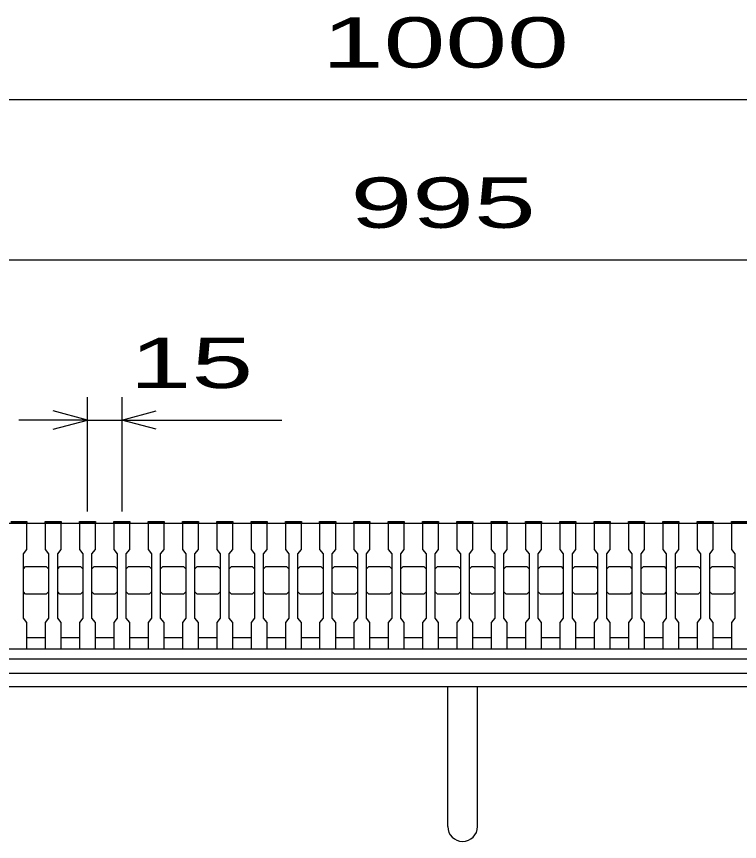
# Model space of a CAD drawing. Units: millimetres, scale not verified. Extents: x -1820 to 1731, y -1282 to 1054.
# Drawn here: x -1045.5 to -729.5, y -811.6 to -451.2 of the extents above; entities that cross this region are included whole.
import ezdxf
from ezdxf.enums import TextEntityAlignment as Align

# ---------------------------------------------------------------- set-up
doc = ezdxf.new("R2010")
doc.units = ezdxf.units.MM
doc.header["$LTSCALE"] = 10
for name, color, linetype, lineweight in [('16', 3, 'Continuous', 25), ('19', 6, 'Continuous', 25), ('22', 4, 'Continuous', 25)]:
    doc.layers.add(name, color=color, linetype=linetype, lineweight=lineweight)
doc.styles.add('ベクトル', font='')
doc.styles.get('ベクトル').set_extended_font_data('ベクトル')

msp = doc.modelspace()

# ---------------------------------------------------------------- linework, layer by layer
at = {"layer": '16'}
for p, q in [((-1348, -672.5), (-353, -672.5)), ((-1048, -671.8), (-1041, -671.8)), ((-1041, -672.5), (-1048, -672.5)), ((-1041, -671.8), (-1041, -672.5)), ((-1041, -684), (-1041, -672.5)), ((-1033, -672.5), (-1033, -671.8)), ((-1033, -671.8), (-1026, -671.8)), ((-1033, -672.5), (-1033, -684)), ((-1026, -672.5), (-1033, -672.5)), ((-1026, -671.8), (-1026, -672.5)), ((-1026, -684), (-1026, -672.5)), ((-1018, -672.5), (-1018, -671.8)), ((-1018, -671.8), (-1011, -671.8)), ((-1018, -672.5), (-1018, -684)), ((-1011, -672.5), (-1018, -672.5)), ((-1011, -671.8), (-1011, -672.5)), ((-1011, -684), (-1011, -672.5)), ((-1003, -672.5), (-1003, -671.8)), ((-1003, -671.8), (-996, -671.8)), ((-1003, -672.5), (-1003, -684)), ((-996, -672.5), (-1003, -672.5)), ((-996, -671.8), (-996, -672.5)), ((-996, -684), (-996, -672.5)), ((-988, -672.5), (-988, -671.8)), ((-988, -671.8), (-981, -671.8)), ((-988, -672.5), (-988, -684)), ((-981, -672.5), (-988, -672.5)), ((-981, -671.8), (-981, -672.5)), ((-981, -684), (-981, -672.5)), ((-973, -672.5), (-973, -671.8)), ((-973, -671.8), (-966, -671.8)), ((-973, -672.5), (-973, -684)), ((-966, -672.5), (-973, -672.5)), ((-966, -671.8), (-966, -672.5)), ((-966, -684), (-966, -672.5)), ((-958, -672.5), (-958, -671.8)), ((-958, -671.8), (-951, -671.8)), ((-958, -672.5), (-958, -684)), ((-951, -672.5), (-958, -672.5)), ((-951, -671.8), (-951, -672.5)), ((-951, -684), (-951, -672.5)), ((-943, -672.5), (-943, -671.8)), ((-943, -671.8), (-936, -671.8)), ((-943, -672.5), (-943, -684)), ((-936, -672.5), (-943, -672.5)), ((-936, -671.8), (-936, -672.5)), ((-936, -684), (-936, -672.5)), ((-928, -672.5), (-928, -671.8)), ((-928, -671.8), (-921, -671.8)), ((-928, -672.5), (-928, -684)), ((-921, -672.5), (-928, -672.5)), ((-921, -671.8), (-921, -672.5)), ((-921, -684), (-921, -672.5)), ((-913, -672.5), (-913, -671.8)), ((-913, -671.8), (-906, -671.8)), ((-913, -672.5), (-913, -684)), ((-906, -672.5), (-913, -672.5)), ((-906, -671.8), (-906, -672.5)), ((-906, -684), (-906, -672.5)), ((-898, -672.5), (-898, -671.8)), ((-898, -671.8), (-891, -671.8)), ((-898, -672.5), (-898, -684)), ((-891, -672.5), (-898, -672.5)), ((-891, -671.8), (-891, -672.5)), ((-891, -684), (-891, -672.5)), ((-883, -672.5), (-883, -671.8)), ((-883, -671.8), (-876, -671.8)), ((-883, -672.5), (-883, -684)), ((-876, -672.5), (-883, -672.5)), ((-876, -671.8), (-876, -672.5)), ((-876, -684), (-876, -672.5)), ((-868, -672.5), (-868, -671.8)), ((-868, -671.8), (-861, -671.8)), ((-868, -672.5), (-868, -684)), ((-861, -672.5), (-868, -672.5)), ((-861, -671.8), (-861, -672.5)), ((-861, -684), (-861, -672.5)), ((-853, -672.5), (-853, -671.8)), ((-853, -671.8), (-846, -671.8)), ((-853, -672.5), (-853, -684)), ((-846, -672.5), (-853, -672.5)), ((-846, -671.8), (-846, -672.5)), ((-846, -684), (-846, -672.5)), ((-838, -672.5), (-838, -671.8)), ((-838, -671.8), (-831, -671.8)), ((-838, -672.5), (-838, -684)), ((-831, -672.5), (-838, -672.5)), ((-831, -671.8), (-831, -672.5)), ((-831, -684), (-831, -672.5)), ((-823, -672.5), (-823, -671.8)), ((-823, -671.8), (-816, -671.8)), ((-823, -672.5), (-823, -684)), ((-816, -672.5), (-823, -672.5)), ((-816, -671.8), (-816, -672.5)), ((-816, -684), (-816, -672.5)), ((-808, -672.5), (-808, -671.8)), ((-808, -671.8), (-801, -671.8)), ((-808, -672.5), (-808, -684)), ((-801, -672.5), (-808, -672.5)), ((-801, -671.8), (-801, -672.5)), ((-801, -684), (-801, -672.5)), ((-793, -672.5), (-793, -671.8)), ((-793, -671.8), (-786, -671.8)), ((-793, -672.5), (-793, -684)), ((-786, -672.5), (-793, -672.5)), ((-786, -671.8), (-786, -672.5)), ((-786, -684), (-786, -672.5)), ((-778, -672.5), (-778, -671.8)), ((-778, -671.8), (-771, -671.8)), ((-778, -672.5), (-778, -684)), ((-771, -672.5), (-778, -672.5)), ((-771, -671.8), (-771, -672.5)), ((-771, -684), (-771, -672.5)), ((-763, -672.5), (-763, -671.8)), ((-763, -671.8), (-756, -671.8)), ((-763, -672.5), (-763, -684)), ((-756, -672.5), (-763, -672.5)), ((-756, -671.8), (-756, -672.5)), ((-756, -684), (-756, -672.5)), ((-748, -672.5), (-748, -671.8)), ((-748, -671.8), (-741, -671.8)), ((-748, -672.5), (-748, -684)), ((-741, -672.5), (-748, -672.5)), ((-741, -671.8), (-741, -672.5)), ((-741, -684), (-741, -672.5)), ((-733, -672.5), (-733, -671.8)), ((-733, -671.8), (-726, -671.8)), ((-733, -672.5), (-733, -684)), ((-726, -672.5), (-733, -672.5)), ((-1042.5, -686), (-1041, -684)), ((-1033, -684), (-1031.5, -686)), ((-1027.5, -686), (-1026, -684)), ((-1018, -684), (-1016.5, -686)), ((-1012.5, -686), (-1011, -684)), ((-1003, -684), (-1001.5, -686)), ((-997.5, -686), (-996, -684)), ((-988, -684), (-986.5, -686)), ((-982.5, -686), (-981, -684)), ((-973, -684), (-971.5, -686)), ((-967.5, -686), (-966, -684)), ((-958, -684), (-956.5, -686)), ((-952.5, -686), (-951, -684)), ((-943, -684), (-941.5, -686)), ((-937.5, -686), (-936, -684)), ((-928, -684), (-926.5, -686)), ((-922.5, -686), (-921, -684)), ((-913, -684), (-911.5, -686)), ((-907.5, -686), (-906, -684)), ((-898, -684), (-896.5, -686)), ((-892.5, -686), (-891, -684)), ((-883, -684), (-881.5, -686)), ((-877.5, -686), (-876, -684)), ((-868, -684), (-866.5, -686)), ((-862.5, -686), (-861, -684)), ((-853, -684), (-851.5, -686)), ((-847.5, -686), (-846, -684)), ((-838, -684), (-836.5, -686)), ((-832.5, -686), (-831, -684)), ((-823, -684), (-821.5, -686)), ((-817.5, -686), (-816, -684)), ((-808, -684), (-806.5, -686)), ((-802.5, -686), (-801, -684)), ((-793, -684), (-791.5, -686)), ((-787.5, -686), (-786, -684)), ((-778, -684), (-776.5, -686)), ((-772.5, -686), (-771, -684)), ((-763, -684), (-761.5, -686)), ((-757.5, -686), (-756, -684)), ((-748, -684), (-746.5, -686)), ((-742.5, -686), (-741, -684)), ((-733, -684), (-731.5, -686)), ((-1042.5, -714), (-1042.5, -686)), ((-1031.5, -686), (-1031.5, -714)), ((-1027.5, -714), (-1027.5, -686)), ((-1016.5, -686), (-1016.5, -714)), ((-1012.5, -714), (-1012.5, -686)), ((-1001.5, -686), (-1001.5, -714)), ((-997.5, -714), (-997.5, -686)), ((-986.5, -686), (-986.5, -714)), ((-982.5, -714), (-982.5, -686)), ((-971.5, -686), (-971.5, -714)), ((-967.5, -714), (-967.5, -686)), ((-956.5, -686), (-956.5, -714)), ((-952.5, -714), (-952.5, -686)), ((-941.5, -686), (-941.5, -714)), ((-937.5, -714), (-937.5, -686)), ((-926.5, -686), (-926.5, -714)), ((-922.5, -714), (-922.5, -686)), ((-911.5, -686), (-911.5, -714)), ((-907.5, -714), (-907.5, -686)), ((-896.5, -686), (-896.5, -714)), ((-892.5, -714), (-892.5, -686)), ((-881.5, -686), (-881.5, -714)), ((-877.5, -714), (-877.5, -686)), ((-866.5, -686), (-866.5, -714)), ((-862.5, -714), (-862.5, -686)), ((-851.5, -686), (-851.5, -714)), ((-847.5, -714), (-847.5, -686)), ((-836.5, -686), (-836.5, -714)), ((-832.5, -714), (-832.5, -686)), ((-821.5, -686), (-821.5, -714)), ((-817.5, -714), (-817.5, -686)), ((-806.5, -686), (-806.5, -714)), ((-802.5, -714), (-802.5, -686)), ((-791.5, -686), (-791.5, -714)), ((-787.5, -714), (-787.5, -686)), ((-776.5, -686), (-776.5, -714)), ((-772.5, -714), (-772.5, -686)), ((-761.5, -686), (-761.5, -714)), ((-757.5, -714), (-757.5, -686)), ((-746.5, -686), (-746.5, -714)), ((-742.5, -714), (-742.5, -686)), ((-731.5, -686), (-731.5, -714)), ((-1042.5, -692.5), (-1041.5, -691.5)), ((-1041.5, -691.5), (-1032.5, -691.5)), ((-1032.5, -691.5), (-1031.5, -692.5)), ((-1027.5, -692.5), (-1026.5, -691.5)), ((-1026.5, -691.5), (-1017.5, -691.5)), ((-1017.5, -691.5), (-1016.5, -692.5)), ((-1012.5, -692.5), (-1011.5, -691.5)), ((-1011.5, -691.5), (-1002.5, -691.5)), ((-1002.5, -691.5), (-1001.5, -692.5)), ((-997.5, -692.5), (-996.5, -691.5)), ((-996.5, -691.5), (-987.5, -691.5)), ((-987.5, -691.5), (-986.5, -692.5)), ((-982.5, -692.5), (-981.5, -691.5)), ((-981.5, -691.5), (-972.5, -691.5)), ((-972.5, -691.5), (-971.5, -692.5)), ((-967.5, -692.5), (-966.5, -691.5)), ((-966.5, -691.5), (-957.5, -691.5)), ((-957.5, -691.5), (-956.5, -692.5)), ((-952.5, -692.5), (-951.5, -691.5)), ((-951.5, -691.5), (-942.5, -691.5)), ((-942.5, -691.5), (-941.5, -692.5)), ((-937.5, -692.5), (-936.5, -691.5)), ((-936.5, -691.5), (-927.5, -691.5)), ((-927.5, -691.5), (-926.5, -692.5)), ((-922.5, -692.5), (-921.5, -691.5)), ((-921.5, -691.5), (-912.5, -691.5)), ((-912.5, -691.5), (-911.5, -692.5)), ((-907.5, -692.5), (-906.5, -691.5)), ((-906.5, -691.5), (-897.5, -691.5)), ((-897.5, -691.5), (-896.5, -692.5)), ((-892.5, -692.5), (-891.5, -691.5)), ((-891.5, -691.5), (-882.5, -691.5)), ((-882.5, -691.5), (-881.5, -692.5)), ((-877.5, -692.5), (-876.5, -691.5)), ((-876.5, -691.5), (-867.5, -691.5)), ((-867.5, -691.5), (-866.5, -692.5)), ((-862.5, -692.5), (-861.5, -691.5)), ((-861.5, -691.5), (-852.5, -691.5)), ((-852.5, -691.5), (-851.5, -692.5)), ((-847.5, -692.5), (-846.5, -691.5)), ((-846.5, -691.5), (-837.5, -691.5)), ((-837.5, -691.5), (-836.5, -692.5)), ((-832.5, -692.5), (-831.5, -691.5)), ((-831.5, -691.5), (-822.5, -691.5)), ((-822.5, -691.5), (-821.5, -692.5)), ((-817.5, -692.5), (-816.5, -691.5)), ((-816.5, -691.5), (-807.5, -691.5)), ((-807.5, -691.5), (-806.5, -692.5)), ((-802.5, -692.5), (-801.5, -691.5)), ((-801.5, -691.5), (-792.5, -691.5)), ((-792.5, -691.5), (-791.5, -692.5)), ((-787.5, -692.5), (-786.5, -691.5)), ((-786.5, -691.5), (-777.5, -691.5)), ((-777.5, -691.5), (-776.5, -692.5)), ((-772.5, -692.5), (-771.5, -691.5)), ((-771.5, -691.5), (-762.5, -691.5)), ((-762.5, -691.5), (-761.5, -692.5)), ((-757.5, -692.5), (-756.5, -691.5)), ((-756.5, -691.5), (-747.5, -691.5)), ((-747.5, -691.5), (-746.5, -692.5)), ((-742.5, -692.5), (-741.5, -691.5)), ((-741.5, -691.5), (-732.5, -691.5)), ((-732.5, -691.5), (-731.5, -692.5)), ((-1041.5, -703.5), (-1042.5, -702.5)), ((-1031.5, -702.5), (-1032.5, -703.5)), ((-1026.5, -703.5), (-1027.5, -702.5)), ((-1016.5, -702.5), (-1017.5, -703.5)), ((-1011.5, -703.5), (-1012.5, -702.5)), ((-1001.5, -702.5), (-1002.5, -703.5)), ((-996.5, -703.5), (-997.5, -702.5)), ((-986.5, -702.5), (-987.5, -703.5)), ((-981.5, -703.5), (-982.5, -702.5)), ((-971.5, -702.5), (-972.5, -703.5)), ((-966.5, -703.5), (-967.5, -702.5)), ((-956.5, -702.5), (-957.5, -703.5)), ((-951.5, -703.5), (-952.5, -702.5)), ((-941.5, -702.5), (-942.5, -703.5)), ((-936.5, -703.5), (-937.5, -702.5)), ((-926.5, -702.5), (-927.5, -703.5)), ((-921.5, -703.5), (-922.5, -702.5)), ((-911.5, -702.5), (-912.5, -703.5)), ((-906.5, -703.5), (-907.5, -702.5)), ((-896.5, -702.5), (-897.5, -703.5)), ((-891.5, -703.5), (-892.5, -702.5)), ((-881.5, -702.5), (-882.5, -703.5)), ((-876.5, -703.5), (-877.5, -702.5)), ((-866.5, -702.5), (-867.5, -703.5)), ((-861.5, -703.5), (-862.5, -702.5)), ((-851.5, -702.5), (-852.5, -703.5)), ((-846.5, -703.5), (-847.5, -702.5)), ((-836.5, -702.5), (-837.5, -703.5)), ((-831.5, -703.5), (-832.5, -702.5)), ((-821.5, -702.5), (-822.5, -703.5)), ((-816.5, -703.5), (-817.5, -702.5)), ((-806.5, -702.5), (-807.5, -703.5)), ((-801.5, -703.5), (-802.5, -702.5)), ((-791.5, -702.5), (-792.5, -703.5)), ((-786.5, -703.5), (-787.5, -702.5)), ((-776.5, -702.5), (-777.5, -703.5)), ((-771.5, -703.5), (-772.5, -702.5)), ((-761.5, -702.5), (-762.5, -703.5)), ((-756.5, -703.5), (-757.5, -702.5)), ((-746.5, -702.5), (-747.5, -703.5)), ((-741.5, -703.5), (-742.5, -702.5)), ((-731.5, -702.5), (-732.5, -703.5)), ((-1032.5, -703.5), (-1041.5, -703.5)), ((-1017.5, -703.5), (-1026.5, -703.5)), ((-1002.5, -703.5), (-1011.5, -703.5)), ((-987.5, -703.5), (-996.5, -703.5)), ((-972.5, -703.5), (-981.5, -703.5)), ((-957.5, -703.5), (-966.5, -703.5)), ((-942.5, -703.5), (-951.5, -703.5)), ((-927.5, -703.5), (-936.5, -703.5)), ((-912.5, -703.5), (-921.5, -703.5)), ((-897.5, -703.5), (-906.5, -703.5)), ((-882.5, -703.5), (-891.5, -703.5)), ((-867.5, -703.5), (-876.5, -703.5)), ((-852.5, -703.5), (-861.5, -703.5)), ((-837.5, -703.5), (-846.5, -703.5)), ((-822.5, -703.5), (-831.5, -703.5)), ((-807.5, -703.5), (-816.5, -703.5)), ((-792.5, -703.5), (-801.5, -703.5)), ((-777.5, -703.5), (-786.5, -703.5)), ((-762.5, -703.5), (-771.5, -703.5)), ((-747.5, -703.5), (-756.5, -703.5)), ((-732.5, -703.5), (-741.5, -703.5)), ((-1041, -716), (-1042.5, -714)), ((-1041, -727.5), (-1041, -716)), ((-1031.5, -714), (-1033, -716)), ((-1033, -716), (-1033, -727.5)), ((-1026, -716), (-1027.5, -714)), ((-1026, -727.5), (-1026, -716)), ((-1016.5, -714), (-1018, -716)), ((-1018, -716), (-1018, -727.5)), ((-1011, -716), (-1012.5, -714)), ((-1011, -727.5), (-1011, -716)), ((-1001.5, -714), (-1003, -716)), ((-1003, -716), (-1003, -727.5)), ((-996, -716), (-997.5, -714)), ((-996, -727.5), (-996, -716)), ((-986.5, -714), (-988, -716)), ((-988, -716), (-988, -727.5)), ((-981, -716), (-982.5, -714)), ((-981, -727.5), (-981, -716)), ((-971.5, -714), (-973, -716)), ((-973, -716), (-973, -727.5)), ((-966, -716), (-967.5, -714)), ((-966, -727.5), (-966, -716)), ((-956.5, -714), (-958, -716)), ((-958, -716), (-958, -727.5)), ((-951, -716), (-952.5, -714)), ((-951, -727.5), (-951, -716)), ((-941.5, -714), (-943, -716)), ((-943, -716), (-943, -727.5)), ((-936, -716), (-937.5, -714)), ((-936, -727.5), (-936, -716)), ((-926.5, -714), (-928, -716)), ((-928, -716), (-928, -727.5)), ((-921, -716), (-922.5, -714)), ((-921, -727.5), (-921, -716)), ((-911.5, -714), (-913, -716)), ((-913, -716), (-913, -727.5)), ((-906, -716), (-907.5, -714)), ((-906, -727.5), (-906, -716)), ((-896.5, -714), (-898, -716)), ((-898, -716), (-898, -727.5)), ((-891, -716), (-892.5, -714)), ((-891, -727.5), (-891, -716)), ((-881.5, -714), (-883, -716)), ((-883, -716), (-883, -727.5)), ((-876, -716), (-877.5, -714)), ((-876, -727.5), (-876, -716)), ((-866.5, -714), (-868, -716)), ((-868, -716), (-868, -727.5)), ((-861, -716), (-862.5, -714)), ((-861, -727.5), (-861, -716)), ((-851.5, -714), (-853, -716)), ((-853, -716), (-853, -727.5)), ((-846, -716), (-847.5, -714)), ((-846, -727.5), (-846, -716)), ((-836.5, -714), (-838, -716)), ((-838, -716), (-838, -727.5)), ((-831, -716), (-832.5, -714)), ((-831, -727.5), (-831, -716)), ((-821.5, -714), (-823, -716)), ((-823, -716), (-823, -727.5)), ((-816, -716), (-817.5, -714)), ((-816, -727.5), (-816, -716)), ((-806.5, -714), (-808, -716)), ((-808, -716), (-808, -727.5)), ((-801, -716), (-802.5, -714)), ((-801, -727.5), (-801, -716)), ((-791.5, -714), (-793, -716)), ((-793, -716), (-793, -727.5)), ((-786, -716), (-787.5, -714)), ((-786, -727.5), (-786, -716)), ((-776.5, -714), (-778, -716)), ((-778, -716), (-778, -727.5)), ((-771, -716), (-772.5, -714)), ((-771, -727.5), (-771, -716)), ((-761.5, -714), (-763, -716)), ((-763, -716), (-763, -727.5)), ((-756, -716), (-757.5, -714)), ((-756, -727.5), (-756, -716)), ((-746.5, -714), (-748, -716)), ((-748, -716), (-748, -727.5)), ((-741, -716), (-742.5, -714)), ((-741, -727.5), (-741, -716)), ((-731.5, -714), (-733, -716)), ((-733, -716), (-733, -727.5)), ((-1041, -722.5), (-1033, -722.5)), ((-1026, -722.5), (-1018, -722.5)), ((-1011, -722.5), (-1003, -722.5)), ((-996, -722.5), (-988, -722.5)), ((-981, -722.5), (-973, -722.5)), ((-966, -722.5), (-958, -722.5)), ((-951, -722.5), (-943, -722.5)), ((-936, -722.5), (-928, -722.5)), ((-921, -722.5), (-913, -722.5)), ((-906, -722.5), (-898, -722.5)), ((-891, -722.5), (-883, -722.5)), ((-876, -722.5), (-868, -722.5)), ((-861, -722.5), (-853, -722.5)), ((-846, -722.5), (-838, -722.5)), ((-831, -722.5), (-823, -722.5)), ((-816, -722.5), (-808, -722.5)), ((-801, -722.5), (-793, -722.5)), ((-786, -722.5), (-778, -722.5)), ((-771, -722.5), (-763, -722.5)), ((-756, -722.5), (-748, -722.5)), ((-741, -722.5), (-733, -722.5)), ((-1348, -727.5), (-353, -727.5)), ((-1048, -727.5), (-1041, -727.5)), ((-1033, -727.5), (-1026, -727.5)), ((-1018, -727.5), (-1011, -727.5)), ((-1003, -727.5), (-996, -727.5)), ((-988, -727.5), (-981, -727.5)), ((-973, -727.5), (-966, -727.5)), ((-958, -727.5), (-951, -727.5)), ((-943, -727.5), (-936, -727.5)), ((-928, -727.5), (-921, -727.5)), ((-913, -727.5), (-906, -727.5)), ((-898, -727.5), (-891, -727.5)), ((-883, -727.5), (-876, -727.5)), ((-868, -727.5), (-861, -727.5)), ((-853, -727.5), (-846, -727.5)), ((-838, -727.5), (-831, -727.5)), ((-823, -727.5), (-816, -727.5)), ((-808, -727.5), (-801, -727.5)), ((-793, -727.5), (-786, -727.5)), ((-778, -727.5), (-771, -727.5)), ((-763, -727.5), (-756, -727.5)), ((-748, -727.5), (-741, -727.5)), ((-733, -727.5), (-726, -727.5)), ((-353, -732), (-1348, -732)), ((-1348, -738), (-353, -738))]:
    msp.add_line(p, q, dxfattribs=at)
at = {"layer": '19'}
for p, q in [((-1350.5, -738), (-350.5, -738)), ((-350.5, -744), (-1350.5, -744)), ((-857, -805.11), (-857, -744)), ((-844, -805.11), (-844, -744))]:
    msp.add_line(p, q, dxfattribs=at)
msp.add_arc((-850.5, -805.11), 6.5, 180, 0, dxfattribs=at)
at = {"layer": '22'}
for p, q in [((-1350.5, -487.5), (-350.5, -487.5)), ((-1348, -557.5), (-353, -557.5)), ((-1014.5, -667.5), (-1014.5, -617.5)), ((-999.5, -617.5), (-999.5, -667.5)), ((-1014.5, -627.5), (-1029.5, -623.5)), ((-999.5, -627.5), (-984.5, -623.5)), ((-1014.5, -627.5), (-1044.5, -627.5)), ((-1029.5, -631.5), (-1014.5, -627.5)), ((-1014.5, -627.5), (-999.5, -627.5)), ((-984.5, -631.5), (-999.5, -627.5)), ((-999.5, -627.5), (-929.5, -627.5))]:
    msp.add_line(p, q, dxfattribs=at)

# ---------------------------------------------------------------- texts
at = {"layer": '22', "color": 2, "style": 'ベクトル', "width": 1.65}
for s, p in [(' 1000 ', (-925.5, -462.5)), (' 995 ', (-913, -532.5)), (' 15 ', (-1009.5, -602.5))]:
    msp.add_text(s, height=21.99, dxfattribs=at).set_placement(p, align=Align.MIDDLE_LEFT)

doc.saveas('drawing.dxf')
